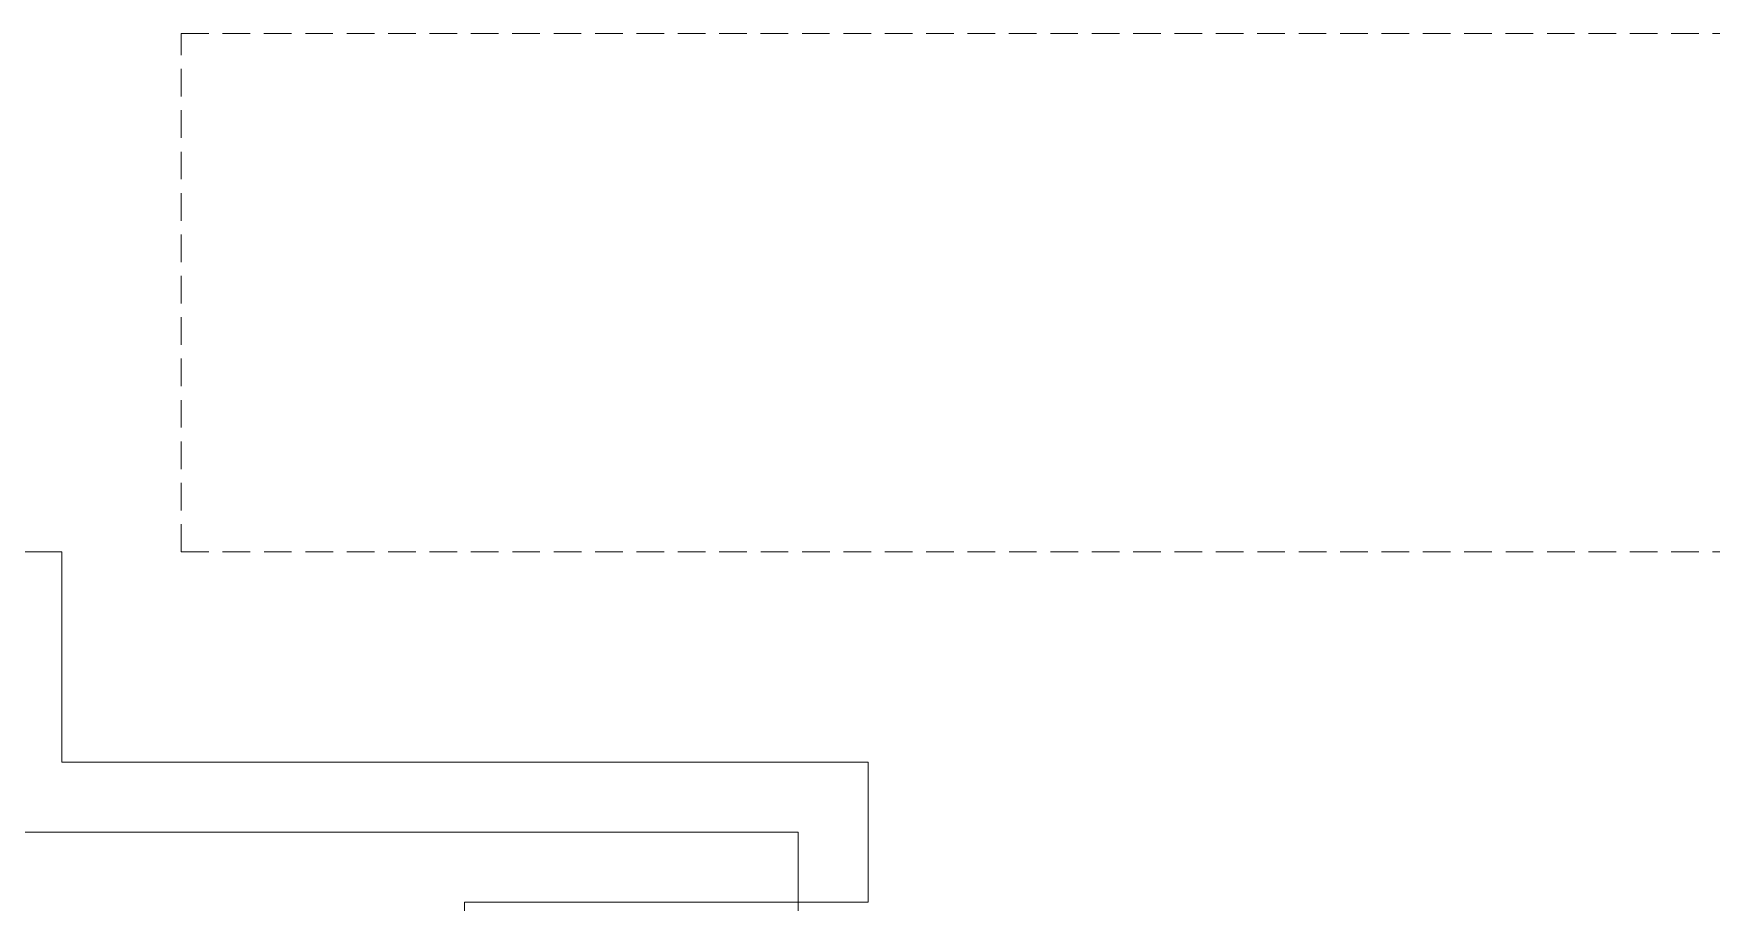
# Model space of a CAD drawing. Header units: inches. Extents: x 4 to 844, y 19 to 530.
# Drawn here: x 456.82 to 472.02, y 96.1 to 103.97 of the extents above; entities that cross this region are included whole.
import ezdxf

# ---------------------------------------------------------------- set-up
doc = ezdxf.new("R2010")
doc.units = ezdxf.units.IN
doc.header["$MEASUREMENT"] = 0
doc.linetypes.add('HIDDEN', pattern=[0.375, 0.25, -0.125])
doc.layers.add('DOOR', color=2, linetype='Continuous')

msp = doc.modelspace()

# ---------------------------------------------------------------- linework, layer by layer
at = {"color": 18, "lineweight": 0, "true_color": 0x000000}
for p, q in [((457.07559, 99.27916), (456.44038, 99.27916)), ((457.07559, 99.27916), (457.07559, 97.37352)), ((457.07559, 97.37352), (464.38052, 97.37352)), ((464.38052, 97.37352), (464.38052, 96.1031)), ((446.91221, 96.73831), (463.74531, 96.73831)), ((463.74531, 96.73831), (463.74531, 96.1031)), ((463.74531, 96.1031), (464.38052, 96.1031))]:
    msp.add_line(p, q, dxfattribs=at)
at = {"color": 18, "linetype": 'HIDDEN', "lineweight": 0, "true_color": 0x000000}
msp.add_lwpolyline([(458.15595, 103.97479), (483.90641, 103.97479), (483.90641, 99.27916), (458.15595, 99.27916)], close=True, dxfattribs=at)
at = {"layer": 'DOOR', "color": 18, "lineweight": 0, "true_color": 0x000000}
msp.add_lwpolyline([(463.74531, 96.1031), (460.72398, 96.1031), (460.72398, 95.95203), (463.74531, 95.95203)], close=True, dxfattribs=at)

doc.saveas('drawing.dxf')
